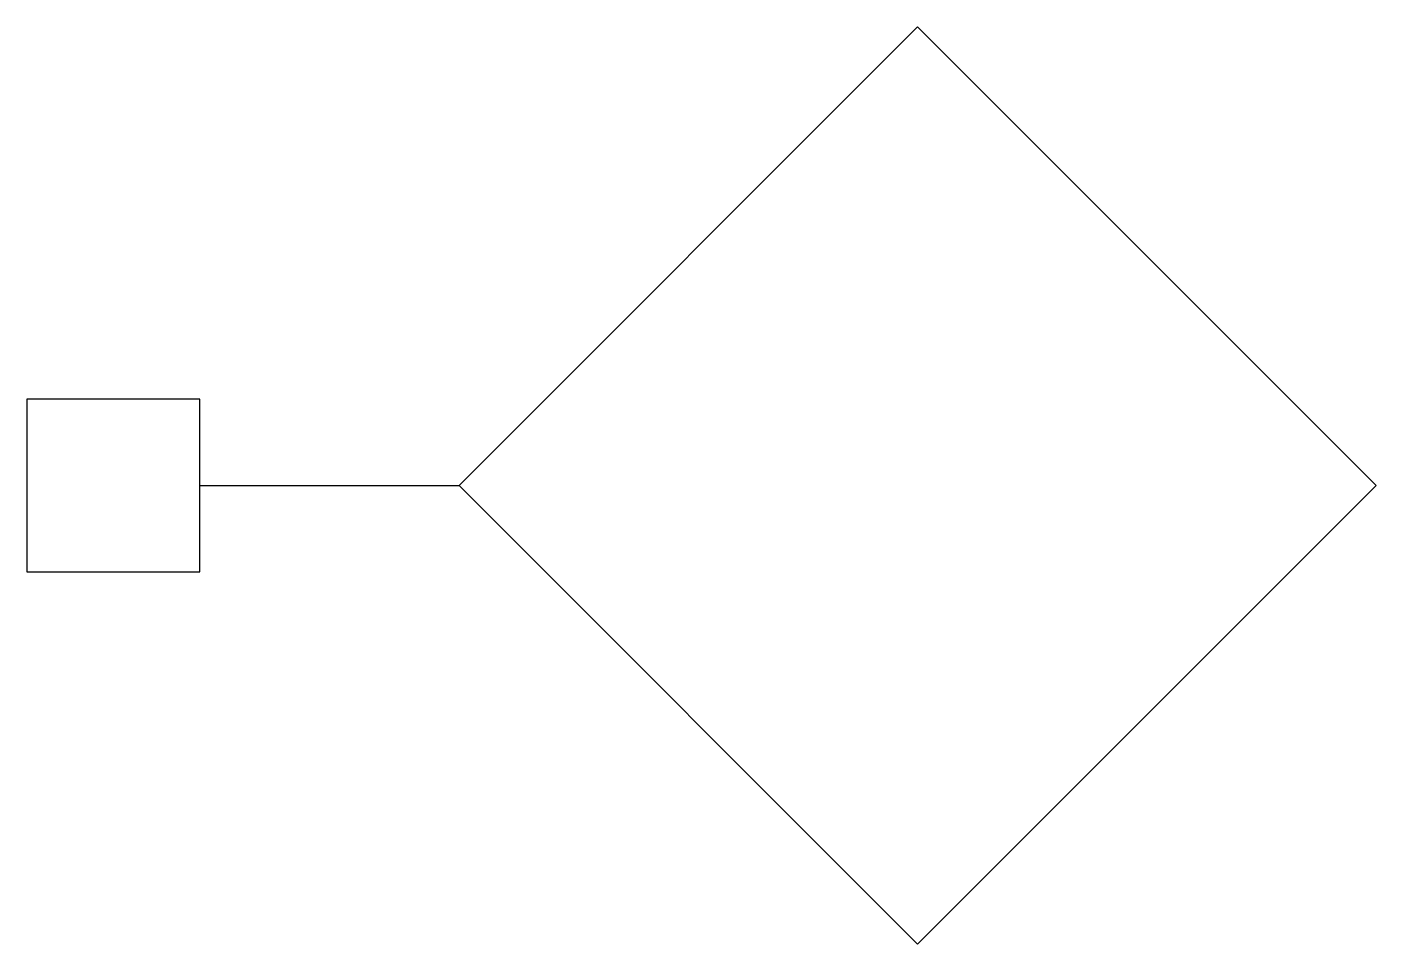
# Model space of a CAD drawing. Header units: millimetres. Extents: x -3111.41 to -3110.785, y 3729.938 to 3730.362.
import ezdxf

# ---------------------------------------------------------------- set-up
doc = ezdxf.new("R2010")
doc.units = ezdxf.units.MM
doc.header["$LTSCALE"] = 10
doc.layers.add('Ele_tomadas', color=2, linetype='Continuous')

msp = doc.modelspace()

# ---------------------------------------------------------------- linework, layer by layer
at = {"layer": 'Ele_tomadas', "color": 4}
msp.add_line((-3111.32974, 3730.14991), (-3111.20974, 3730.14991), dxfattribs=at)
msp.add_lwpolyline([(-3110.78548, 3730.14991), (-3110.99761, 3730.36204), (-3111.20974, 3730.14991), (-3110.99761, 3729.93778)], close=True, dxfattribs=at)
at = {"layer": 'Ele_tomadas', "color": 3}
msp.add_lwpolyline([(-3111.40974, 3730.10991), (-3111.32974, 3730.10991), (-3111.32974, 3730.18991), (-3111.40974, 3730.18991)], close=True, dxfattribs=at)

doc.saveas('drawing.dxf')
